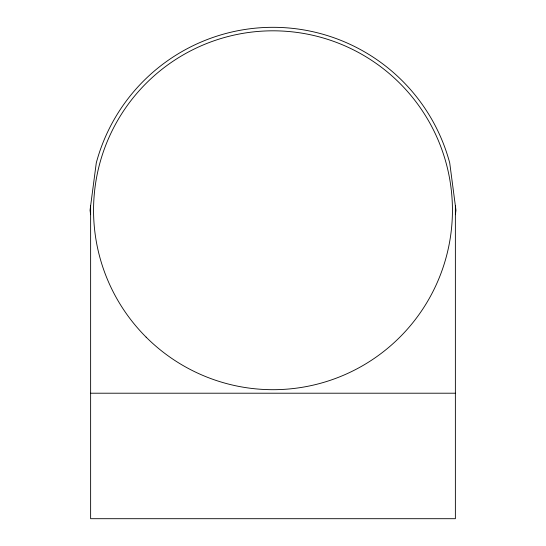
<?xml version="1.0" encoding="UTF-8"?>
<svg xmlns="http://www.w3.org/2000/svg" width="546" height="546" viewBox="0 0 546 546"><rect width="100%" height="100%" fill="white"/><g stroke="black" fill="none" stroke-linecap="round" stroke-linejoin="round"><path stroke-width="0.82" d="M455.371 214.708L455.958 210.258L449.72 162.906A182.958 182.958 0 0 0 96.28 162.906L90.042 210.258L90.629 214.708M90.629 393.209L455.371 393.209M455.371 205.801L455.371 518.7L90.629 518.7L90.629 205.801M146.116 337.135A179.436 179.436 0 0 0 446.321 256.695A179.436 179.436 0 0 0 226.556 36.93A179.436 179.436 0 0 0 146.116 337.135"/></g></svg>
